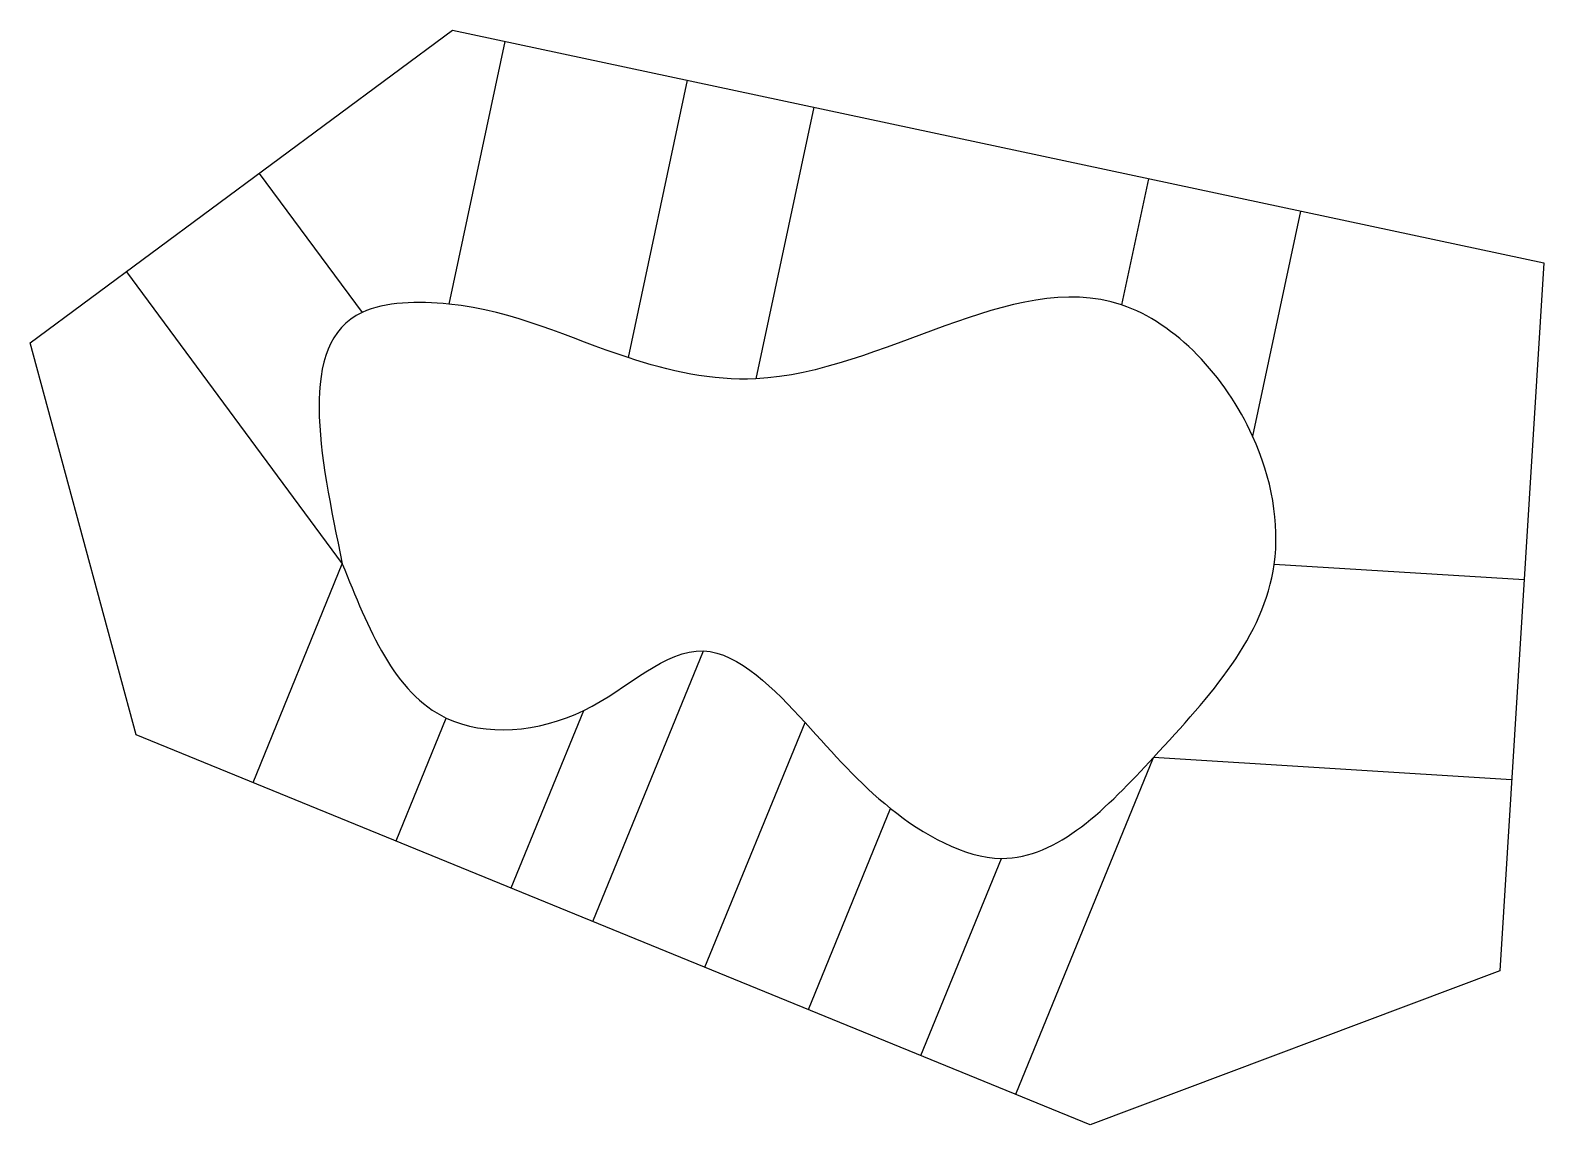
# Model space of a CAD drawing. Header units: inches. Extents: x 132 to 8235, y 193 to 2533.
# Drawn here: x 6670 to 8235, y 1056 to 2187 of the extents above.
import ezdxf

# ---------------------------------------------------------------- set-up
doc = ezdxf.new("R2010")
doc.units = ezdxf.units.IN
doc.header["$MEASUREMENT"] = 0

msp = doc.modelspace()

# ---------------------------------------------------------------- linework, layer by layer
for p, q in [((6670.5, 1863.7), (7107, 2186.7)), ((7161.1, 2175.1), (7103.2, 1903.8)), ((7107, 2186.7), (8234.7, 1946.2)), ((7349.4, 2135), (7288.3, 1848.4)), ((7480.2, 2107.1), (7420.4, 1826.5)), ((6907.1, 2038.8), (7013.5, 1895)), ((7826.2, 2033.3), (7798.4, 1902.9)), ((7983.4, 1999.8), (7933.8, 1767.3)), ((8234.7, 1946.2), (8189.3, 1214.8)), ((6769.8, 1937.1), (6993, 1635.4)), ((6780, 1458.8), (6670.5, 1863.7)), ((6900.7, 1409.5), (6993, 1635.4)), ((8214.4, 1618.7), (7956.1, 1634.7)), ((7252, 1265.9), (7366.2, 1545.3)), ((7048.5, 1349.1), (7100.4, 1476)), ((7167.6, 1300.4), (7242.6, 1483.9)), ((7367.8, 1218.5), (7471.2, 1471.4)), ((7766, 1055.8), (6780, 1458.8)), ((7689.1, 1087.2), (7831.4, 1435.3)), ((8201.5, 1412.3), (7831.4, 1435.3)), ((7474.8, 1174.8), (7559.7, 1382.5)), ((7591, 1127.3), (7674.3, 1331)), ((8189.3, 1214.8), (7766, 1055.8))]:
    msp.add_line(p, q)
msp.add_spline([(6993, 1635.4), (7013.5, 1895), (7103.2, 1903.8), (7288.3, 1848.4), (7420.4, 1826.5), (7798.4, 1902.9), (7933.8, 1767.3), (7956.1, 1634.7), (7831.4, 1435.3), (7674.3, 1331), (7559.7, 1382.5), (7471.2, 1471.4), (7366.2, 1545.3), (7242.6, 1483.9), (7100.4, 1476), (6993, 1635.4)], degree=3)

doc.saveas('drawing.dxf')
